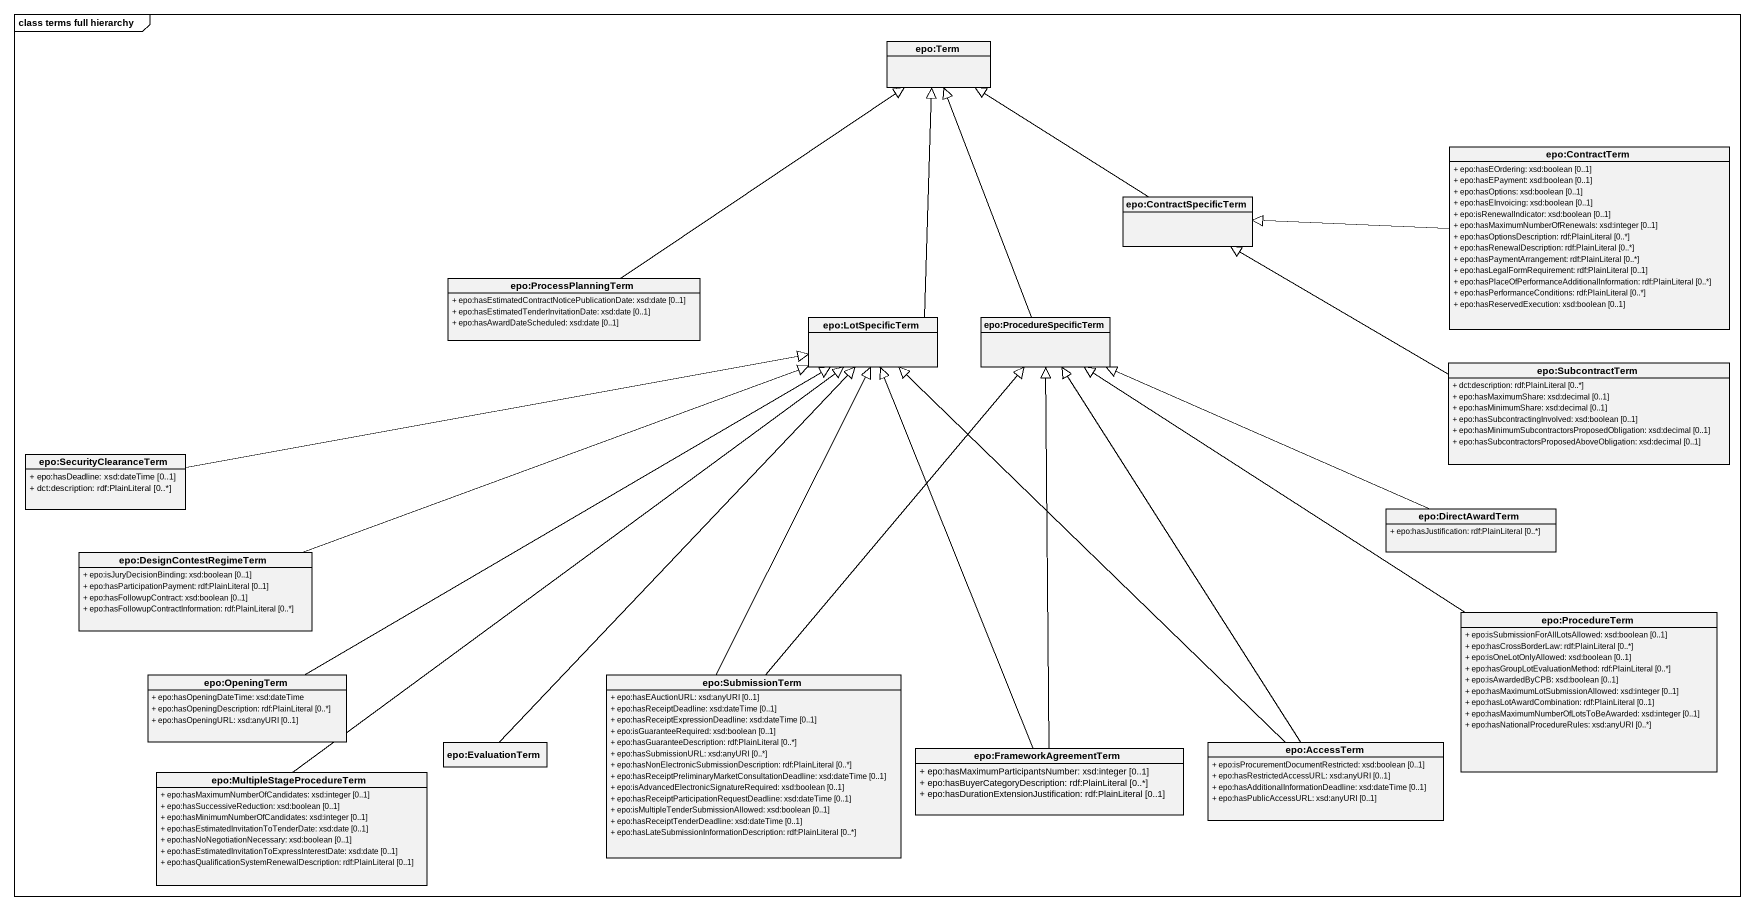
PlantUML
@startuml
mainframe class terms full hierarchy
hide circle
hide empty members
skinparam classAttributeIconSize 0
class "epo:Term" as epo_Term
class "epo:ContractTerm" as epo_ContractTerm {
  + epo:hasEOrdering: xsd:boolean [0..1]
  + epo:hasEPayment: xsd:boolean [0..1]
  + epo:hasOptions: xsd:boolean [0..1]
  + epo:hasEInvoicing: xsd:boolean [0..1]
  + epo:isRenewalIndicator: xsd:boolean [0..1]
  + epo:hasMaximumNumberOfRenewals: xsd:integer [0..1]
  + epo:hasOptionsDescription: rdf:PlainLiteral [0..*]
  + epo:hasRenewalDescription: rdf:PlainLiteral [0..*]
  + epo:hasPaymentArrangement: rdf:PlainLiteral [0..*]
  + epo:hasLegalFormRequirement: rdf:PlainLiteral [0..1]
  + epo:hasPlaceOfPerformanceAdditionalInformation: rdf:PlainLiteral [0..*]
  + epo:hasPerformanceConditions: rdf:PlainLiteral [0..*]
  + epo:hasReservedExecution: xsd:boolean [0..1]
}
class "epo:ContractSpecificTerm" as epo_ContractSpecificTerm
class "epo:ProcessPlanningTerm" as epo_ProcessPlanningTerm {
  + epo:hasEstimatedContractNoticePublicationDate: xsd:date [0..1]
  + epo:hasEstimatedTenderInvitationDate: xsd:date [0..1]
  + epo:hasAwardDateScheduled: xsd:date [0..1]
}
class "epo:LotSpecificTerm" as epo_LotSpecificTerm
class "epo:ProcedureSpecificTerm" as epo_ProcedureSpecificTerm
class "epo:SubcontractTerm" as epo_SubcontractTerm {
  + dct:description: rdf:PlainLiteral [0..*]
  + epo:hasMaximumShare: xsd:decimal [0..1]
  + epo:hasMinimumShare: xsd:decimal [0..1]
  + epo:hasSubcontractingInvolved: xsd:boolean [0..1]
  + epo:hasMinimumSubcontractorsProposedObligation: xsd:decimal [0..1]
  + epo:hasSubcontractorsProposedAboveObligation: xsd:decimal [0..1]
}
class "epo:SecurityClearanceTerm" as epo_SecurityClearanceTerm {
  + epo:hasDeadline: xsd:dateTime [0..1]
  + dct:description: rdf:PlainLiteral [0..*]
}
class "epo:DirectAwardTerm" as epo_DirectAwardTerm {
  + epo:hasJustification: rdf:PlainLiteral [0..*]
}
class "epo:DesignContestRegimeTerm" as epo_DesignContestRegimeTerm {
  + epo:isJuryDecisionBinding: xsd:boolean [0..1]
  + epo:hasParticipationPayment: rdf:PlainLiteral [0..1]
  + epo:hasFollowupContract: xsd:boolean [0..1]
  + epo:hasFollowupContractInformation: rdf:PlainLiteral [0..*]
}
class "epo:ProcedureTerm" as epo_ProcedureTerm {
  + epo:isSubmissionForAllLotsAllowed: xsd:boolean [0..1]
  + epo:hasCrossBorderLaw: rdf:PlainLiteral [0..*]
  + epo:isOneLotOnlyAllowed: xsd:boolean [0..1]
  + epo:hasGroupLotEvaluationMethod: rdf:PlainLiteral [0..*]
  + epo:isAwardedByCPB: xsd:boolean [0..1]
  + epo:hasMaximumLotSubmissionAllowed: xsd:integer [0..1]
  + epo:hasLotAwardCombination: rdf:PlainLiteral [0..1]
  + epo:hasMaximumNumberOfLotsToBeAwarded: xsd:integer [0..1]
  + epo:hasNationalProcedureRules: xsd:anyURI [0..*]
}
class "epo:OpeningTerm" as epo_OpeningTerm {
  + epo:hasOpeningDateTime: xsd:dateTime
  + epo:hasOpeningDescription: rdf:PlainLiteral [0..*]
  + epo:hasOpeningURL: xsd:anyURI [0..1]
}
class "epo:SubmissionTerm" as epo_SubmissionTerm {
  + epo:hasEAuctionURL: xsd:anyURI [0..1]
  + epo:hasReceiptDeadline: xsd:dateTime [0..1]
  + epo:hasReceiptExpressionDeadline: xsd:dateTime [0..1]
  + epo:isGuaranteeRequired: xsd:boolean [0..1]
  + epo:hasGuaranteeDescription: rdf:PlainLiteral [0..*]
  + epo:hasSubmissionURL: xsd:anyURI [0..*]
  + epo:hasNonElectronicSubmissionDescription: rdf:PlainLiteral [0..*]
  + epo:hasReceiptPreliminaryMarketConsultationDeadline: xsd:dateTime [0..1]
  + epo:isAdvancedElectronicSignatureRequired: xsd:boolean [0..1]
  + epo:hasReceiptParticipationRequestDeadline: xsd:dateTime [0..1]
  + epo:isMultipleTenderSubmissionAllowed: xsd:boolean [0..1]
  + epo:hasReceiptTenderDeadline: xsd:dateTime [0..1]
  + epo:hasLateSubmissionInformationDescription: rdf:PlainLiteral [0..*]
}
class "epo:EvaluationTerm" as epo_EvaluationTerm
class "epo:AccessTerm" as epo_AccessTerm {
  + epo:isProcurementDocumentRestricted: xsd:boolean [0..1]
  + epo:hasRestrictedAccessURL: xsd:anyURI [0..1]
  + epo:hasAdditionalInformationDeadline: xsd:dateTime [0..1]
  + epo:hasPublicAccessURL: xsd:anyURI [0..1]
}
class "epo:MultipleStageProcedureTerm" as epo_MultipleStageProcedureTe {
  + epo:hasMaximumNumberOfCandidates: xsd:integer [0..1]
  + epo:hasSuccessiveReduction: xsd:boolean [0..1]
  + epo:hasMinimumNumberOfCandidates: xsd:integer [0..1]
  + epo:hasEstimatedInvitationToTenderDate: xsd:date [0..1]
  + epo:hasNoNegotiationNecessary: xsd:boolean [0..1]
  + epo:hasEstimatedInvitationToExpressInterestDate: xsd:date [0..1]
  + epo:hasQualificationSystemRenewalDescription: rdf:PlainLiteral [0..1]
}
class "epo:FrameworkAgreementTerm" as epo_FrameworkAgreementTerm {
  + epo:hasMaximumParticipantsNumber: xsd:integer [0..1]
  + epo:hasBuyerCategoryDescription: rdf:PlainLiteral [0..*]
  + epo:hasDurationExtensionJustification: rdf:PlainLiteral [0..1]
}
epo_ContractTerm -left-|> epo_ContractSpecificTerm
epo_ContractSpecificTerm -up-|> epo_Term
epo_ProcessPlanningTerm -up-|> epo_Term
epo_LotSpecificTerm -up-|> epo_Term
epo_ProcedureSpecificTerm -up-|> epo_Term
epo_SubcontractTerm -left-|> epo_ContractSpecificTerm
epo_SecurityClearanceTerm -right-|> epo_LotSpecificTerm
epo_DirectAwardTerm -left-|> epo_ProcedureSpecificTerm
epo_DesignContestRegimeTerm -right-|> epo_LotSpecificTerm
epo_ProcedureTerm -up-|> epo_ProcedureSpecificTerm
epo_OpeningTerm -right-|> epo_LotSpecificTerm
epo_SubmissionTerm -up-|> epo_LotSpecificTerm
epo_SubmissionTerm -up-|> epo_ProcedureSpecificTerm
epo_EvaluationTerm -up-|> epo_LotSpecificTerm
epo_AccessTerm -up-|> epo_LotSpecificTerm
epo_AccessTerm -up-|> epo_ProcedureSpecificTerm
epo_MultipleStageProcedureTe -up-|> epo_LotSpecificTerm
epo_FrameworkAgreementTerm -up-|> epo_LotSpecificTerm
epo_FrameworkAgreementTerm -up-|> epo_ProcedureSpecificTerm
@enduml
